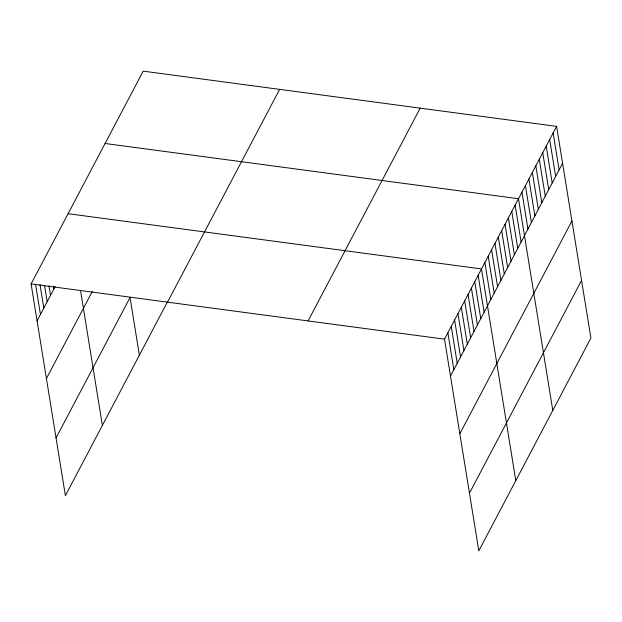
<?xml version="1.0" encoding="UTF-8"?>
<svg xmlns="http://www.w3.org/2000/svg" width="622" height="622" viewBox="0 0 622 622"><rect width="100%" height="100%" fill="white"/><g stroke="black" fill="none" stroke-linecap="round" stroke-linejoin="round"><path stroke-width="0.93" d="M167.093 302.572L65.388 495.625L31.1 283.927L143.2 71.141L556.612 126.375L590.9 338.073L478.8 550.859L444.512 339.161L556.612 126.375M37.079 320.843L55.156 286.532M46.425 378.518L92.243 291.547M56.042 437.95L130.037 297.51L139.375 355.185M167.528 302.152L279.628 89.366M308.084 320.929L420.184 108.15M450.491 376.077L562.591 163.298M459.829 433.752L571.937 220.973M469.454 493.184L581.554 280.398M105.087 143.488L518.499 198.721L552.787 410.419M68.093 213.704L481.506 268.937L515.793 480.643M31.1 283.927L444.512 339.161M553.145 132.952L559.124 169.868M549.685 139.53L555.664 176.446M546.217 146.108L552.196 183.023M542.749 152.685L548.728 189.601M539.29 159.263L545.269 196.179M535.822 165.841L541.801 202.756M532.354 172.411L538.333 209.334M528.894 178.988L534.873 215.912M525.427 185.566L531.406 222.489M521.959 192.144L527.946 229.067M515.133 205.105L521.112 242.028M511.774 211.488L517.753 248.411M508.407 217.871L514.386 254.795M505.048 224.254L511.027 261.178M501.682 230.638L507.661 267.561M498.315 237.021L504.302 273.944M494.957 243.404L500.935 280.328M491.59 249.787L497.569 286.711M488.231 256.171L494.21 293.094M484.865 262.554L490.844 299.477M478.139 275.321L484.118 312.244M474.78 281.704L480.759 318.627M471.414 288.087L477.393 325.011M468.055 294.478L474.034 331.394M464.688 300.861L470.667 337.777M461.322 307.245L467.309 344.16M457.963 313.628L463.942 350.544M454.596 320.011L460.575 356.927M451.238 326.394L457.217 363.31M447.871 332.778L453.85 369.693M80.495 290.28L102.381 425.409M53.438 286.089L53.896 288.927M48.998 285.84L50.53 295.31M44.559 285.599L47.171 301.693M39.971 284.409L43.804 308.077M35.54 284.168L40.446 314.46"/></g></svg>
